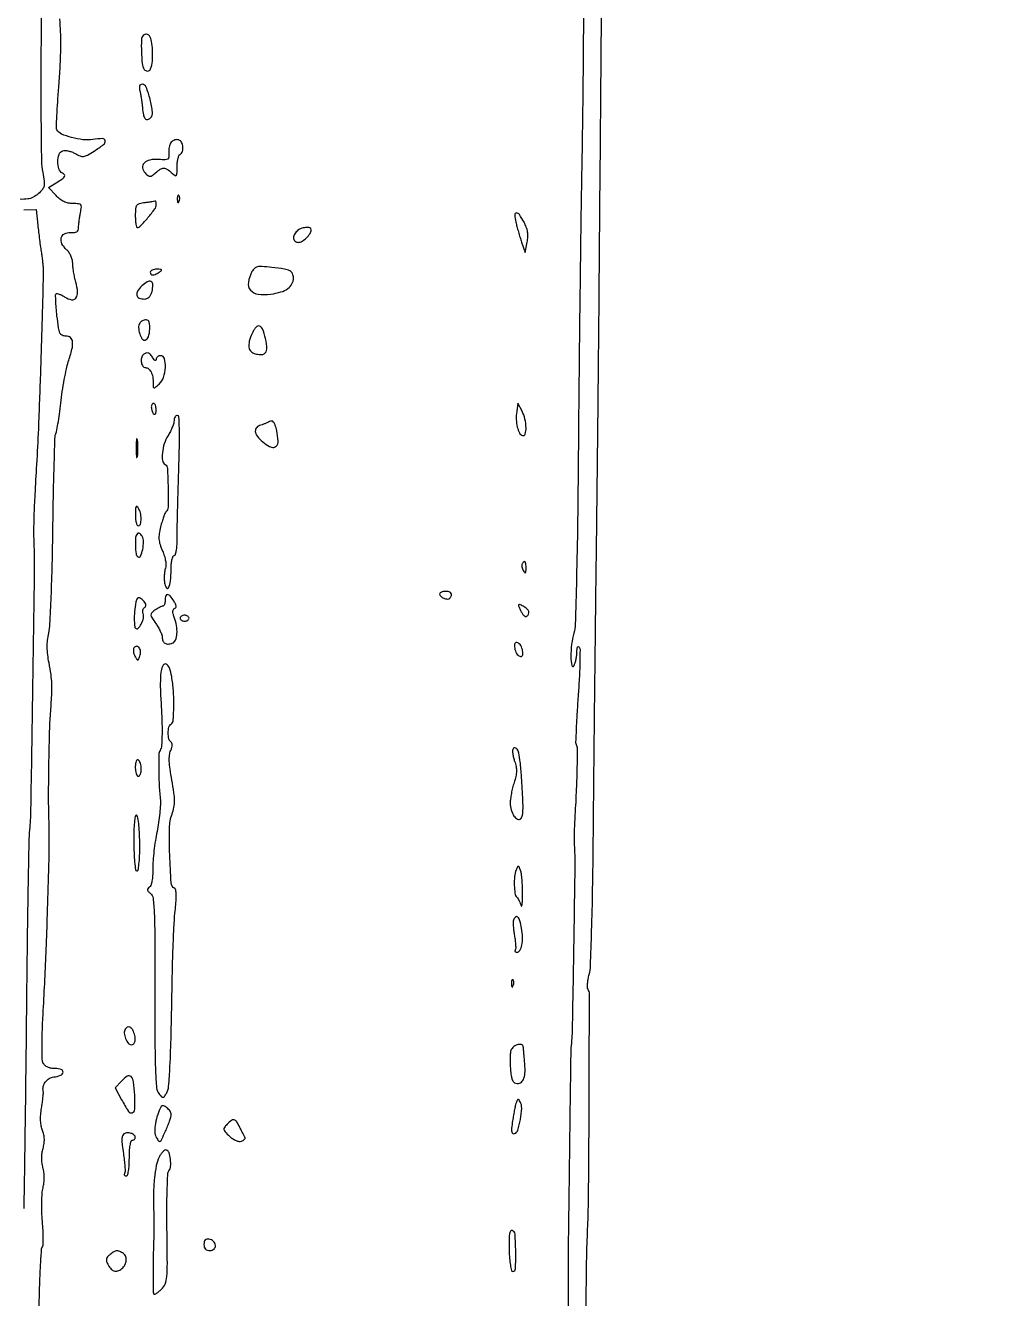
# Model space of a CAD drawing. Extents: x 0 to 5034, y 0 to 2560.
# Drawn here: x 4667.2 to 4995.4, y 471.9 to 898.7 of the extents above; entities that cross this region are included whole.
import ezdxf

# ---------------------------------------------------------------- set-up
doc = ezdxf.new("R2010")
doc.units = 0

msp = doc.modelspace()

# ---------------------------------------------------------------- linework, layer by layer
for points in [[(4854.689955, 1024.876812, 0.000005), (4854.698323, 1015.5, -0.001093)], [(4855.051591, 468.4, -0.00048), (4855.323567, 485.96717, -0.006244), (4855.5126, 492.5, 0.008009), (4855.950366, 509.733164, 0.001665), (4856.133534, 540.010649, 0.000188), (4856.213034, 573.937705, 0.139785), (4855.73866, 575.61384, -0.136402), (4855.558955, 576.23308, -0.023043), (4855.602195, 577.476445, -0.023712), (4855.795039, 578.971807, -0.019118), (4856.138989, 580.5552, 0.05366), (4856.566665, 583.485759, 0.001819), (4856.964121, 595.15131, 0.003336), (4857.297323, 609.179248, 0.002127), (4857.506624, 625.5, -0.000388), (4857.687057, 644.804605, -0.000192), (4857.94434, 669.290625, -0.000191), (4858.230534, 694.675388, -0.00028), (4858.503266, 717, 0.000339), (4858.778038, 739.71179, 0.000212), (4859.07067, 766.325, 0.000212), (4859.336868, 792.55853, 0.000386), (4859.528769, 814, -0.000139), (4860.461108, 924.263698, -0.000235), (4861.311509, 1016.667687, -0.000187)], [(4854.403436, 925.086574, -0.000772), (4854.040458, 880.418139, -0.002138), (4853.602281, 849, 0.001123), (4853.315445, 831.048008, 0.00045), (4853.000166, 806.478125, 0.000445), (4852.707758, 779.996309, 0.000562), (4852.486624, 755.5, -0.001393), (4852.235214, 731.978564, -0.002699), (4851.880417, 713.181017, -0.001198), (4851.472566, 697.890326, -0.063714), (4851.018078, 695.006602, 0.041349), (4850.257121, 691.270406, 0.029166), (4850.000198, 686.990439, 0.04888), (4850.274852, 684.139464, 0.674686), (4851, 684, 0.063811), (4851.374976, 684.783678, 0.025047), (4851.693617, 685.940625, 0.024301), (4851.917004, 687.241381, 0.027826), (4852, 688.5, -0.020387), (4852.058548, 689.647562, -0.080965), (4852.234802, 690.328387, -0.321857), (4852.495159, 690.482029, -0.232801), (4852.793085, 690.300554, -0.144385), (4853.063864, 689.356951, -0.003817), (4852.998027, 684.958908, -0.007707), (4852.799927, 679.750686, -0.005161), (4852.420069, 673.800554, 0.003346), (4852.020106, 667.873901, 0.005151), (4851.761229, 662.740768, 0.001885), (4851.601045, 658.332171, 0.137345), (4851.771706, 657.636103, -0.130245), (4852.107998, 656.342768, -0.003201), (4852.039617, 650.153717, -0.006577), (4851.812323, 642.729118, -0.004053), (4851.359196, 634, 0.004054), (4851.200634, 630.945294, 0.004392), (4851.096506, 627.96875, 0.004142), (4851.05081, 625.416336, 0.021211), (4851.097282, 624, -0.022113), (4851.312917, 617.045758, -0.000756), (4850.911164, 589.779532, -0.000687), (4850.427103, 562.311478, -0.024888), (4849.992438, 556, 0.026146), (4849.965595, 555.595388, 0.000025), (4849.837546, 546.39375, 0.000259), (4849.700321, 536.112888, 0.000159), (4849.548759, 524, -0.00012), (4849.395098, 511.64185, -0.000166), (4849.251204, 500.578125, -0.000101), (4849.125026, 491.259559, -0.002151), (4849.075231, 488.5, 0.005153), (4849.048226, 486.256549, 0.001058), (4849.049757, 482.296875, 0.001114), (4849.071523, 477.696109, 0.001047), (4849.114036, 473, -0.005871), (4849.106001, 459.487544, -0.000679)], [(4672.510569, 905.96972, 0.001536), (4672.353292, 884.298702, 0.002992), (4672.384383, 867.008659, 0.001937), (4672.543558, 853.353772, 0.044432), (4672.950278, 849.46972, -0.013457), (4673.454852, 846.462281, -0.085716), (4673.405973, 844.92083, -0.121548), (4672.841794, 843.736672, -0.038576), (4671.47947, 842.313748, -0.06151), (4669.759811, 841.119067, -0.087589), (4667.991917, 840.553586, -0.044016), (4665.3561, 840.429954, -0.005816)], [(4671.661741, 462.019203, -0.001876), (4671.854814, 472.5, -0.003838), (4672.039489, 478.685232, -0.005969), (4672.30328, 484.01398, -0.002123), (4672.603565, 488.581585, -0.170738), (4672.883255, 489.228441, 0.180766), (4673.124075, 489.81655, 0.008253), (4673.156063, 492.025798, 0.012874), (4673.081832, 494.697841, 0.008786), (4672.866019, 497.728441, -0.01371), (4672.667576, 500.964588, -0.013039), (4672.642031, 504.26143, -0.013104), (4672.771873, 507.174917, -0.04423), (4673.073655, 509.05515, 0.03426), (4673.374101, 510.715133, 0.028306), (4673.471098, 512.510822, 0.028774), (4673.365326, 514.266754, 0.040423), (4673.055882, 515.80515, -0.038915), (4672.742093, 517.341217, -0.031849), (4672.641484, 519.014913, -0.031736), (4672.75436, 520.694909, -0.03775), (4673.079321, 522.25, 0.034952), (4673.423102, 523.850427, 0.043197), (4673.507487, 525.372715, 0.045128), (4673.330067, 526.829898, 0.044722), (4672.893905, 528.236216, -0.053603), (4672.466783, 529.704867, -0.032723), (4672.267477, 531.50128, -0.029331), (4672.295119, 533.537928, -0.022874), (4672.55563, 535.736216, 0.006543), (4672.841968, 537.62301, 0.008611), (4673.050901, 539.351371, 0.006558), (4673.18128, 540.796706, 0.07851), (4673.136721, 541.353558, -0.116176), (4673.128271, 542.968465, -0.103323), (4673.832523, 544.49599, -0.100526), (4675.110293, 545.645265, -0.103845), (4676.72065, 546.188187, 0.062224), (4678.957132, 546.741456, 0.272303), (4679.771783, 547.764922, 0.368269), (4679.186744, 548.687486, 0.075125), (4677.118517, 549, -0.044056), (4675.790495, 549.117242, -0.060259), (4674.643384, 549.467668, -0.069789), (4673.748999, 550.023685, -0.099943), (4673.166428, 550.75, -0.113051), (4672.81888, 552.101833, -0.006379), (4672.7591, 556.45246, -0.008963), (4672.851615, 561.911946, -0.00512), (4673.149006, 568.5, 0.001943), (4673.680512, 578.818325, 0.001972), (4674.129004, 589.089691, 0.001682), (4674.551092, 600.70283, 0.000865), (4675.005639, 615.25, 0.004428), (4675.100658, 619.850831, 0.002866), (4675.132933, 625.176031, 0.002857), (4675.104061, 630.536535, 0.004192), (4675.01221, 635.25, -0.008636), (4674.940871, 641.981973, -0.002669), (4675.062657, 652.119455, -0.002518), (4675.287082, 662.143151, -0.011318), (4675.580499, 668, 0.004807), (4675.974572, 674.239115, 0.020601), (4676.020275, 677.964466, 0.02785), (4675.752943, 681.116378, 0.014566), (4675.088577, 685, -0.020147), (4674.650454, 687.745059, -0.027003), (4674.489317, 690.259913, -0.028733), (4674.602607, 692.64532, -0.028804), (4674.988647, 695, 0.042502), (4675.403188, 698.04882, 0.002626), (4675.81399, 707.185251, 0.003881), (4676.162157, 718.089682, 0.002866), (4676.384627, 730.162558, -0.001712), (4676.575184, 741.983704, -0.002728), (4676.827902, 752.090408, -0.00058), (4677.10849, 760.962279, -0.13094), (4677.347037, 761.752501, 0.095052), (4677.613591, 762.452079, 0.003739), (4678.072106, 765.171671, 0.006509), (4678.551129, 768.417312, 0.004541), (4679.010499, 772.089943, -0.008619), (4679.534314, 776.017408, -0.007924), (4680.206347, 780.036562, -0.007944), (4680.919331, 783.601199, -0.025772), (4681.550403, 785.928139, 0.018191), (4682.772154, 790.177119, 0.083795), (4682.966961, 792.721702, 0.199832), (4682.254948, 794.071969, 0.183661), (4680.762784, 794.579401, -0.118251), (4679.518211, 794.831602, -0.181914), (4678.757423, 795.607504, -0.068752), (4678.27089, 797.309847, -0.007321), (4677.75037, 801.404253, -0.007149), (4677.488131, 804.085016, -0.010858), (4677.344241, 806.421735, -0.005763), (4677.289003, 808.375873, -0.203265), (4677.456378, 808.789711, -0.25976), (4677.786018, 808.883471, -0.033555), (4678.512833, 808.660026, -0.032236), (4679.407473, 808.249948, -0.021452), (4680.377084, 807.672494, 0.098264), (4682.62001, 806.765854, 0.288526), (4684.103842, 807.347451, 0.181559), (4684.668805, 809.340322, 0.047009), (4684.071414, 812.681792, -0.014817), (4683.665004, 814.333725, -0.011728), (4683.320967, 816.140686, -0.0119), (4683.080876, 817.833507, -0.028743), (4683.005577, 819.095012, 0.065708), (4682.854103, 820.22396, 0.041889), (4682.401207, 821.471123, 0.041536), (4681.738887, 822.641182, 0.05935), (4680.95598, 823.539838, -0.091389), (4679.426391, 825.539593, -0.174593), (4679.177468, 827.520777, -0.221112), (4680.231657, 828.890542, -0.137868), (4682.251015, 829.311736, 0.033679), (4683.581844, 829.310344, 0.117431), (4684.396946, 829.562555, 0.169256), (4684.843332, 830.090814, 0.091821), (4685, 830.936736, -0.023165), (4685.04215, 831.846024, -0.008312), (4685.183594, 833.135323, -0.008226), (4685.385709, 834.545622, -0.00965), (4685.625, 835.875, 0.020177), (4685.928581, 837.792134, 0.202889), (4685.706782, 838.55301, 0.20404), (4685.006978, 838.921127, 0.020428), (4683.077251, 839, -0.053134), (4681.518379, 839.166128, -0.057579), (4680.073572, 839.656767, -0.054621), (4678.717397, 840.491112, -0.040702), (4677.421464, 841.679243), (4674.938425, 844.358486), (4678.06315, 846.336921, 0.012956), (4679.735286, 847.457362, 0.116678), (4680.313919, 848.114137, 0.304538), (4680.259077, 848.653653, 0.092275), (4679.593937, 849.207368, -0.186009), (4678.412791, 850.630411, -0.08201), (4678.013672, 853.083178, -0.08465), (4678.425302, 855.46341, -0.219488), (4679.611467, 856.681147, -0.103425), (4680.415517, 856.811145, -0.041619), (4681.524634, 856.667251, -0.038899), (4682.732814, 856.30676, -0.039747), (4683.861467, 855.765482, 0.036812), (4685.50695, 854.964443, 0.129212), (4686.666814, 854.821703, 0.094333), (4687.945908, 855.249357, 0.014583), (4690.25, 856.630278, 0.020574), (4693.367697, 858.810391, 0.268179), (4693.891622, 860.065691, 0.385943), (4693.04255, 860.788875, 0.028825), (4689.75, 860.495748, -0.063381), (4686.459774, 860.43048, -0.038912), (4682.64284, 861.142972, -0.037706), (4679.272894, 862.326346, -0.157856), (4677.686947, 863.734849, -0.143933), (4677.531314, 864.355859, -0.001893), (4677.709013, 868.379634, -0.00526), (4677.982954, 873.061861, -0.003407), (4678.393718, 878.472417, 0.007736), (4678.831799, 884.989791, 0.00975), (4679.026123, 891.032843, 0.010748), (4678.978399, 896.425403, 0.01796), (4678.678015, 900.952053, -0.009078)], [(4666.623552, 836.955558), (4670.747104, 837.063135), (4671.305194, 831.781567, 0.003344), (4671.565399, 829.467283, 0.002377), (4671.886753, 826.87646, 0.002399), (4672.217067, 824.406759, 0.005102), (4672.501267, 822.5, -0.005644), (4672.744097, 820.858594, -0.005881), (4672.946249, 819.234375, -0.005676), (4673.088504, 817.82667, -0.025519), (4673.12021, 817, -0.003817), (4672.82868, 802.660153, -0.001489), (4672.215568, 782.850393, -0.001407), (4671.503137, 763.463695, -0.005508), (4670.897714, 751.5, 0.001978), (4670.316163, 741.418484, 0.005346), (4670.008171, 734.255705, 0.007387), (4669.911382, 728.727708, 0.011762), (4670.009683, 724, -0.014597), (4670.138291, 715.495084, -0.000349), (4669.553673, 675.915455, -0.000272), (4668.909009, 635.654627, -0.019413), (4668.540137, 629, 0.018606), (4668.315774, 625.067243, 0.000593), (4668.018955, 609.10625, 0.001148), (4667.734437, 590.280619, 0.000796), (4667.495566, 569, -0.000616), (4667.248146, 546.227483, -0.000571), (4666.938922, 522.871875, -0.000569), (4666.616346, 502.088771, -0.001919)]]:
    msp.add_lwpolyline(points, format="xyb")
for points in [[(4706.6875, 895.354167, 0.188793), (4706.060829, 893.920973, 0.01697), (4706.040563, 889.926799, 0.020019), (4706.315044, 885.949109, 0.118544), (4707.015313, 884, 0.270918), (4708.12388, 883.449713, 0.281744), (4709.11558, 884.154148, 0.083855), (4709.729227, 886.699171, 0.030523), (4709.759953, 890.421397, 0.029048), (4709.429402, 893.391082, 0.097338), (4708.737313, 895.213189, 0.245374), (4707.783154, 895.775446, 0.212267)], [(4705.577212, 876.548385, -0.015949), (4705.828224, 875.393448, -0.008145), (4706.073205, 873.929682, -0.008084), (4706.276892, 872.411504, -0.01202), (4706.401638, 871.076345, 0.030454), (4706.704347, 868.761139, 0.123992), (4707.301418, 867.48503, 0.27985), (4708.131012, 867.190913, 0.146118), (4709.131027, 867.731027, 0.232111), (4709.774587, 869.614485, 0.029987), (4708.960576, 873.920196, 0.028915), (4707.660479, 878.05528, 0.311628), (4706.291898, 879, 0.148634), (4705.749219, 878.835035, 0.176017), (4705.434153, 878.404832, 0.101021), (4705.37252, 877.657608, 0.031721)], [(4716.061287, 859.573846, 0.079403), (4715.663811, 858.902025, 0.039104), (4715.371959, 857.950494, 0.03753), (4715.217987, 856.891748, 0.044733), (4715.238173, 855.883287, -0.047369), (4715.257884, 854.547489, -0.236395), (4714.881327, 853.925209, -0.145043), (4714.01003, 853.680057, -0.015602), (4711.893507, 853.775378, 0.065275), (4708.910202, 853.613653, 0.149111), (4706.931992, 852.582358, 0.242991), (4706.414862, 851.008439, 0.157817), (4707.304775, 849.266654, 0.028677), (4708.316589, 848.364692, 0.172967), (4708.972481, 848.141368, 0.158533), (4709.653589, 848.373764, 0.023079), (4710.797613, 849.316842, -0.035192), (4712.365572, 850.546884, -0.14848), (4713.494455, 850.896149, -0.150107), (4714.619787, 850.556966, -0.036223), (4716.171259, 849.345012, 0.021567), (4717.302895, 848.406389, 0.383404), (4717.73792, 848.442548, 0.183955), (4717.968048, 848.999556, 0.006987), (4718, 851.285995, -0.025777), (4718.07336, 852.708029, -0.032489), (4718.29375, 854.007197, -0.034176), (4718.612961, 855.034318, -0.163324), (4719, 855.5, 0.176856), (4719.78313, 856.494332, 0.101629), (4719.959521, 858.028473, 0.101996), (4719.517153, 859.503462, 0.179316), (4718.573113, 860.33357, 0.09552), (4717.946477, 860.444976, 0.069912), (4717.246673, 860.336265, 0.067819), (4716.582842, 860.032507, 0.078536)], [(4718.078947, 840.416667, 0.018894), (4718.137993, 839.670344, 0.168741), (4718.279315, 839.37858, 0.470617), (4718.461564, 839.395823, 0.054073), (4718.683114, 839.8125, 0.051402), (4718.839148, 840.359369, 0.05415), (4718.876576, 840.916927, 0.060344), (4718.797407, 841.402231, 0.126455), (4718.604167, 841.729167, 0.296942), (4718.385309, 841.77538, 0.208169), (4718.200665, 841.592839, 0.077125), (4718.089945, 841.112848, 0.028489)], [(4707.25, 839.276604, 0.03081), (4705.337051, 838.918479, 0.172007), (4704.482007, 838.349256, 0.142595), (4704.090366, 837.307149, 0.019054), (4704, 834.936642, 0.014293), (4704.04315, 833.427456, 0.02345), (4704.175895, 832.156388, 0.019955), (4704.363264, 831.186604, 0.348131), (4704.59879, 831, 0.207066), (4705.757504, 831.501357, 0.013616), (4708.234089, 834.286385, 0.015185), (4710.532285, 837.191721, 0.161091), (4711, 838.605755, 0.016926), (4710.982264, 839.129541, 0.033051), (4710.926562, 839.54343, 0.046478), (4710.846428, 839.809301, 0.469126), (4710.75, 839.839963, -0.100201), (4710.553811, 839.76394, -0.002589), (4709.61875, 839.608461, -0.005388), (4708.513483, 839.442756, -0.003643)], [(4831.547039, 832.785833, 0.010069), (4831.903874, 831.304216, 0.00541), (4832.400434, 829.490961, 0.005385), (4832.946899, 827.652251, 0.00841), (4833.460879, 826.082758), (4834.66877, 822.593849), (4835.358799, 826.043995, 0.0389), (4835.571308, 827.81184, 0.049784), (4835.476943, 829.447953, 0.048839), (4835.057865, 831.057612, 0.03544), (4834.29701, 832.747071, 0.022308), (4832.756804, 835.324657, 0.248293), (4831.74016, 835.881158, 0.44257), (4831.173485, 835.274792, 0.033628)], [(4758.2, 829.8, 0.080764), (4757.277246, 828.518927, 0.145579), (4757.055184, 827.254976, 0.205419), (4757.569369, 826.357795, 0.162709), (4758.639757, 826, 0.142154), (4759.902027, 826.366276, 0.052905), (4761.363652, 827.52555, 0.052885), (4762.554994, 828.972339, 0.136035), (4762.968197, 830.25, 0.358787), (4762.501405, 830.868407, 0.082523), (4761.096885, 830.967698, 0.065642), (4759.420305, 830.58363, 0.107691)], [(4709, 816, 0.163584), (4709.224247, 815.332924, 0.234725), (4709.772965, 815.060308, 0.112355), (4710.698623, 815.270972, 0.031558), (4712, 816, 0.023197), (4712.728886, 816.520491, 0.409657), (4712.762149, 816.781653, 0.220444), (4712.444209, 816.949578, 0.011293), (4711.25, 816.984687, 0.042523), (4710.388595, 816.917196, 0.062416), (4709.660937, 816.701752, 0.082215), (4709.167975, 816.381177, 0.210568)], [(4743.102426, 816.191385, 0.0837), (4741.888412, 812.581099, 0.217076), (4742.604098, 809.996558, 0.189999), (4745.147423, 808.615, 0.064667), (4749.428332, 808.645231, 0.036871), (4752.796547, 809.362874, 0.083445), (4755.136009, 810.493358, 0.116098), (4756.506601, 812.046651, 0.123582), (4757, 814.012412, 0.101428), (4756.689609, 815.526768, 0.178746), (4755.822642, 816.442433, 0.076544), (4753.984944, 817.023332, 0.009095), (4749.737795, 817.600998, 0.010615), (4746.533113, 817.908834, 0.071085), (4744.940422, 817.801331, 0.137073), (4743.93251, 817.274324, 0.081473)], [(4706.15511, 811.378157, 0.059209), (4704.760926, 809.671944, 0.193937), (4704.499935, 808.267191, 0.254856), (4705.285965, 807.331151, 0.093572), (4707.039965, 807, 0.100429), (4707.896506, 807.173796, 0.096822), (4708.630265, 807.668726, 0.082661), (4709.208215, 808.479326, 0.052182), (4709.607732, 809.573216, 0.059733), (4709.889105, 811.784198, 0.281165), (4709.257931, 812.834964, 0.263209), (4707.987105, 812.792958, 0.054964)], [(4705.464874, 798.943165, 0.155256), (4705.087703, 797.437961, 0.061956), (4705.486094, 795.324135, 0.069378), (4706.320444, 793.590588, 0.337154), (4707.286882, 793.255972, 0.239295), (4708.393138, 794.365357, 0.066227), (4708.851998, 796.859127, 0.073276), (4708.623596, 799.216573, 0.344739), (4707.622375, 800, 0.062569), (4706.998496, 799.921623, 0.05143), (4706.368068, 799.689555, 0.053345), (4705.825373, 799.347739, 0.08736)], [(4743.160515, 795.452947, 0.04019), (4742.214913, 792.839682, 0.104123), (4742.096669, 790.849872, 0.157485), (4742.778007, 789.476569, 0.136352), (4744.173541, 788.664869, 0.028464), (4745.066282, 788.484956, 0.030697), (4745.951377, 788.413482, 0.03225), (4746.71078, 788.447887, 0.111413), (4747.173541, 788.607255, 0.263111), (4748.075795, 790.248419, 0.050745), (4747.677804, 793.746103, 0.051309), (4746.594009, 797.047148, 0.295974), (4745.125331, 798, 0.196205), (4744.742285, 797.843671, 0.034704), (4744.216392, 797.251803, 0.033004), (4743.663735, 796.428314, 0.024396)], [(4706.666667, 788.333333, 0.147829), (4706.067345, 787.214752, 0.091355), (4706.043094, 785.711446, 0.105433), (4706.53794, 784.458582, 0.251229), (4707.393011, 784, -0.1764), (4708.442074, 783.618003, -0.10298), (4709.280128, 782.553961, -0.073888), (4709.822434, 780.886256, -0.041746), (4710, 778.763225, 0.015347), (4710.039706, 777.469914, 0.358964), (4710.272914, 777.219912, 0.21275), (4710.68369, 777.341772, 0.006981), (4712, 778.5, 0.13129), (4713.449676, 780.741188, 0.065211), (4714.069449, 784.093375, 0.076709), (4713.774886, 787.013468, 0.341727), (4712.5, 788, 0.081566), (4711.924778, 787.905534, 0.090078), (4711.431692, 787.632812, 0.098016), (4711.096294, 787.226849, 0.118239), (4710.969591, 786.75, -0.145621), (4710.867022, 786.433647, -0.368599), (4710.650547, 786.375652, -0.121624), (4710.318642, 786.64769, -0.02869), (4709.919901, 787.25, 0.048896), (4709.115238, 788.364991, 0.132391), (4708.308627, 788.898896, 0.176271), (4707.49401, 788.876484, 0.102591)], [(4709.392873, 770.528944, 0.044131), (4709.75167, 769.023268, 0.213188), (4710.332163, 768.390357, 0.451408), (4710.827515, 768.623295, 0.070914), (4711, 769.833333, 0.040166), (4710.933248, 770.662941, 0.059481), (4710.732242, 771.363542, 0.078229), (4710.437269, 771.839978, 0.218452), (4710.088484, 772, 0.170154), (4709.758434, 771.884332, 0.114226), (4709.508148, 771.567877, 0.08755), (4709.377863, 771.091665, 0.059601)], [(4831.828135, 769.282365, 0.044714), (4831.677619, 766.61456, 0.051251), (4832.022196, 764.085656, 0.059062), (4832.752391, 762.120863, 0.196273), (4833.777583, 761.240806, 0.424936), (4834.698803, 761.722608, 0.076273), (4834.985551, 763.865373, 0.054366), (4834.611076, 766.778536, 0.060601), (4833.620155, 769.43104), (4832.24031, 772.090694)], [(4716.996262, 766.25, -0.072886), (4716.863848, 765.359727, -0.021423), (4716.40722, 764.052275, -0.021021), (4715.760626, 762.607795, -0.021154), (4714.996262, 761.22583, 0.057518), (4713.724919, 758.472739, 0.053959), (4713.079353, 755.442325, 0.060199), (4713.126663, 752.839345, 0.223303), (4714, 751.5, -0.24724), (4714.76647, 750.199204, -0.007443), (4714.979553, 743.709187, -0.008427), (4714.986512, 737.275022, -0.194816), (4714.284882, 735.618215, 0.098252), (4713.948351, 735.115078, 0.011767), (4713.462116, 733.861879, 0.013654), (4712.954665, 732.326872, 0.010829), (4712.488185, 730.643408, 0.024341), (4712.0068, 728.268457, 0.056976), (4711.938995, 726.460324, 0.058313), (4712.280958, 724.709062, 0.02655), (4713.109225, 722.52465, -0.02802), (4713.741249, 720.842908, -0.033788), (4714.135649, 719.202205, -0.037483), (4714.270428, 717.763807, -0.093473), (4714.094661, 716.726857, 0.051658), (4713.849852, 715.772445, 0.022922), (4713.717294, 714.477742, 0.022397), (4713.701369, 713.081707, 0.028095), (4713.817109, 711.792755, 0.102393), (4714.419954, 710.140248, 0.590993), (4715.138097, 710.176634, 0.088389), (4715.789661, 712.474389, 0.024197), (4715.984687, 716.25, -0.020201), (4716.064153, 718.07062, -0.032583), (4716.294686, 719.604687, -0.034948), (4716.621447, 720.723451, -0.313933), (4717.018498, 721, 0.326012), (4717.417001, 721.290734, 0.030909), (4717.731839, 722.531971, 0.029976), (4717.947375, 724.224333, 0.017986), (4718.009734, 726.25, -0.006272), (4718.032337, 729.324266, -0.001009), (4718.163719, 735.31875, -0.001115), (4718.348432, 742.377904, -0.000978), (4718.572219, 749.75, 0.003374), (4718.787437, 758.169396, 0.011431), (4718.765174, 763.665695, 0.008273), (4718.597873, 767.513229, 0.396747), (4718.080983, 768, 0.158897), (4717.668381, 767.865481, 0.096699), (4717.316441, 767.485937, 0.078559), (4717.078122, 766.919238, 0.05986)], [(4749, 765.951925, -0.016436), (4748.294557, 765.601503, -0.008871), (4747.404852, 765.214361, -0.008826), (4746.483591, 764.851693, -0.01373), (4745.676093, 764.575175, 0.179249), (4744.49202, 763.661523, 0.207738), (4744.281789, 762.263146, 0.118517), (4745.238448, 760.496752, 0.049447), (4747.252719, 758.658698, 0.070232), (4749.668006, 757.337212, 0.295329), (4751.207811, 757.671733, 0.212212), (4751.880298, 759.435207, 0.042997), (4751.402171, 762.831945, 0.01717), (4750.88134, 764.788846, 0.090667), (4750.375329, 765.772064, 0.207671), (4749.769313, 766.107187, 0.148457)], [(4704.299664, 757, 0.006336), (4704.324637, 755.02938, 0.03126), (4704.422038, 753.923437, 0.664672), (4704.564074, 753.887591, 0.124239), (4704.716254, 754.25, 0.023547), (4704.846019, 755.502218, 0.014044), (4704.888098, 757, 0.014044), (4704.846019, 758.497782, 0.023547), (4704.716254, 759.75, 0.124239), (4704.564074, 760.112409, 0.664672), (4704.422038, 760.076563, 0.03126), (4704.324637, 758.97062, 0.006336)], [(4704.015313, 734.75, 0.025197), (4704.081895, 733.312957, 0.040047), (4704.298248, 732.101562, 0.048007), (4704.614598, 731.242199, 0.288131), (4705, 731, 0.337172), (4705.722883, 731.549998, 0.067601), (4705.955264, 733.260917, 0.058157), (4705.714427, 735.32449, 0.08555), (4705, 737, 0.110301), (4704.556075, 737.436834, 0.457382), (4704.241532, 737.339425, 0.091963), (4704.060454, 736.562969, 0.010406)], [(4704.69461, 728.361277, 0.176579), (4704.101915, 727.088614, 0.028748), (4704.022152, 724.320609, 0.027243), (4704.25095, 721.575144, 0.223516), (4704.918628, 720.550291, 0.456169), (4705.793382, 720.823157, 0.055244), (4706.473982, 723.007049, 0.047019), (4706.735535, 725.673939, 0.129211), (4706.265676, 727.489747, 0.051695), (4705.879223, 728.038572, 0.0871), (4705.442637, 728.391791, 0.126714), (4705.029017, 728.499342, 0.199511)], [(4833.625, 718.202254, 0.131214), (4833.501528, 717.79244, 0.054724), (4833.546664, 717.212247, 0.049042), (4833.73572, 716.56691, 0.045296), (4834.05067, 715.952254, 0.02886), (4834.524497, 715.291, 0.422266), (4834.782177, 715.267166, 0.204688), (4834.948456, 715.60267, 0.012382), (4834.984687, 716.75, 0.02377), (4834.924616, 718.224181, 0.167601), (4834.63601, 718.869801, 0.407002), (4834.201812, 718.889462, 0.07248)], [(4806, 708.106989, 0.218907), (4806.3552, 707.334562, 0.081579), (4807.400699, 706.699345, 0.081237), (4808.598661, 706.430132, 0.214275), (4809.402234, 706.735568, 0.104297), (4809.952019, 707.579208, 0.235241), (4809.883473, 708.319195, 0.186855), (4809.20484, 708.83178, 0.069473), (4808, 709, 0.042713), (4807.234328, 708.934472, 0.06238), (4806.5875, 708.737678, 0.081888), (4806.149216, 708.448422, 0.208972)], [(4703.765725, 702.25, 0.015857), (4703.653159, 700.368327, 0.020672), (4703.676097, 698.643463, 0.018781), (4703.806227, 697.235974, 0.147011), (4704.072391, 696.642641, 0.42975), (4704.927509, 696.603785, 0.081468), (4705.973139, 698.002758, 0.060867), (4706.721267, 700.004338, 0.151778), (4706.620677, 701.546116, -0.074039), (4706.492331, 702.123868, -0.075425), (4706.539198, 702.71012, -0.08184), (4706.748768, 703.214703, -0.115573), (4707.092232, 703.557003, 0.127098), (4707.43883, 703.918484, 0.149374), (4707.539698, 704.380417, 0.106971), (4707.369399, 704.941465, 0.046256), (4706.926114, 705.589028, 0.069054), (4705.644919, 706.759303, 0.369332), (4704.775214, 706.66739, 0.151097), (4704.164317, 705.428131, 0.016653)], [(4714, 706, -0.038566), (4713.940839, 705.234135, -0.057597), (4713.762394, 704.5875, -0.075708), (4713.500821, 704.146595, -0.224726), (4713.19113, 704, 0.097098), (4712.762837, 703.916036, 0.021021), (4712.073709, 703.600641, 0.021176), (4711.294154, 703.160902, 0.01886), (4710.523005, 702.64048, 0.039337), (4709.469703, 701.735128, 0.216326), (4709.214991, 701.050283, 0.127162), (4709.50315, 700.189339, 0.010707), (4710.831875, 698.236109, -0.021519), (4711.661749, 696.957619, -0.02268), (4712.363113, 695.634304, -0.023053), (4712.860417, 694.444534, -0.087677), (4713, 693.654646, 0.099177), (4713.249604, 692.408654, 0.159808), (4713.950736, 691.596809, 0.147514), (4715.044083, 691.319271, 0.080695), (4716.409758, 691.603744, 0.211651), (4717.469265, 692.659351, 0.074429), (4717.951604, 694.801094, 0.060329), (4717.821481, 697.533734, 0.048846), (4717.050087, 700.368263, -0.027146), (4716.685736, 701.509453, -0.075733), (4716.599055, 702.343256, -0.128163), (4716.77399, 702.903748, -0.174638), (4717.186327, 703.228776, 0.186252), (4717.561594, 703.538519, 0.157594), (4717.664347, 704.045774, 0.084224), (4717.449794, 704.789647, 0.027354), (4716.895694, 705.795413, 0.032855), (4715.708674, 707.444364, 0.205482), (4714.805357, 707.909894, 0.358828), (4714.195392, 707.475814, 0.06591)], [(4833.15338, 702.562713, 0.034607), (4833.651809, 701.643173, 0.056227), (4834.208648, 700.952089, 0.078264), (4834.735515, 700.57275, 0.261043), (4835.146228, 700.590374, 0.136062), (4835.833036, 701.33242, 0.202463), (4835.899997, 702.202953, 0.135751), (4835.277635, 703.12724, 0.054287), (4834.007152, 703.996172, 0.012264), (4832.786072, 704.611639, 0.386701), (4832.48968, 704.521369, 0.238794), (4832.463133, 704.13369, 0.006772)], [(4719, 700, 0.148195), (4719.115568, 699.618646, 0.098894), (4719.440625, 699.29375, 0.082425), (4719.926543, 699.074694, 0.064853), (4720.5, 699, 0.064853), (4721.073457, 699.074694, 0.082425), (4721.559375, 699.29375, 0.098894), (4721.884432, 699.618646, 0.148195), (4722, 700, 0.148195), (4721.884432, 700.381354, 0.098894), (4721.559375, 700.70625, 0.082425), (4721.073457, 700.925306, 0.064853), (4720.5, 701, 0.064853), (4719.926543, 700.925306, 0.082425), (4719.440625, 700.70625, 0.098894), (4719.115568, 700.381354, 0.148195)], [(4831.165853, 689.93971, 0.050032), (4831.392648, 689.033801, 0.051152), (4831.79375, 688.198138, 0.056322), (4832.298651, 687.550588, 0.119985), (4832.834147, 687.216946, 0.126282), (4833.394166, 687.179291, 0.226151), (4833.759228, 687.444858, 0.127063), (4833.911542, 688.055902, 0.034225), (4833.834147, 689.06029, 0.050032), (4833.607352, 689.966199, 0.051152), (4833.20625, 690.801862, 0.056322), (4832.701349, 691.449412, 0.119985), (4832.165853, 691.783054, 0.126282), (4831.605834, 691.820709, 0.226151), (4831.240772, 691.555142, 0.127063), (4831.088458, 690.944098, 0.034225)], [(4703.558745, 690.095052, 0.112959), (4703.374394, 689.554389, 0.054033), (4703.377578, 688.816469, 0.049628), (4703.550607, 688.010399, 0.050272), (4703.878628, 687.25792, 0.011734), (4704.518246, 686.178701, 0.268018), (4704.824091, 686.01612, 0.286451), (4705.103196, 686.204252, 0.013009), (4705.565533, 687.317217, 0.116297), (4705.768978, 688.802267, 0.133335), (4705.265043, 690.139002, 0.24664), (4704.393381, 690.572547, 0.254048)], [(4712.630013, 682.30297, 0.037552), (4712.446901, 680.777108, 0.009393), (4712.382682, 678.267122, 0.009543), (4712.418103, 675.38553, 0.00947), (4712.563415, 672.5, -0.007812), (4712.892284, 666.374042, -0.013353), (4712.950176, 661.25343, -0.011538), (4712.795254, 657.228772, -0.12363), (4712.304432, 655.683564, 0.132889), (4711.8887, 654.287082, 0.007006), (4711.836518, 649.587953, 0.011704), (4711.972829, 644.409034, 0.013632), (4712.351487, 639.5, -0.037105), (4712.412044, 637.486586, -0.013269), (4712.209109, 634.61875, -0.013081), (4711.819177, 631.47336, -0.015087), (4711.279124, 628.5, 0.014126), (4710.713804, 625.421191, 0.01013), (4710.249516, 621.953148, 0.010242), (4709.941804, 618.630346, 0.021603), (4709.867619, 616.04263, -0.018287), (4709.817451, 613.765677, -0.03049), (4709.588808, 611.86242, -0.03447), (4709.223759, 610.429376, -0.168244), (4708.723486, 609.773627, 0.074103), (4708.216385, 609.316462, 0.216094), (4708.096466, 608.872048, 0.152486), (4708.344799, 608.376718, 0.03366), (4709.057492, 607.730997, -0.200978), (4709.95053, 606.116629, -0.01591), (4710.334095, 601.131773, -0.010349), (4710.541167, 592.60554, -0.001344), (4710.557492, 574.404038, 0.001563), (4710.580414, 557.229956, 0.008989), (4710.784469, 548.137768, 0.011511), (4711.142865, 542.495802, 0.152713), (4711.924886, 540.59085, 0.017957), (4712.825084, 539.581979, 0.214386), (4713.298139, 539.390853, 0.232486), (4713.732226, 539.625332, 0.02114), (4714.42223, 540.686812, 0.112927), (4715.167142, 543.01849, 0.008517), (4715.616388, 549.684546, 0.006909), (4716.003221, 560.295148, 0.001253), (4716.399709, 580, -0.003427), (4716.565319, 586.76719, -0.003544), (4716.82237, 593.456254, -0.003421), (4717.12566, 599.245574, -0.015201), (4717.430405, 602.638312, 0.013285), (4717.669668, 605.192201, 0.025054), (4717.704322, 607.261275, 0.025771), (4717.572643, 608.808914, 0.223833), (4717.205729, 609.372853, -0.241715), (4716.025011, 611.329739, -0.008118), (4715.537844, 620.632124, -0.013657), (4715.45854, 629.670291, -0.081769), (4716.306378, 634.284664, 0.036987), (4716.951945, 636.608723, 0.050633), (4717.159569, 638.76883, 0.035426), (4716.955145, 641.447055, 0.009303), (4716.24525, 645.69437, -0.010277), (4715.633045, 649.401615, -0.026454), (4715.388513, 652.104906, -0.036863), (4715.462091, 654.126698, -0.079531), (4715.874542, 655.623996, 0.033062), (4716.257513, 656.637056, 0.066365), (4716.395851, 657.479322, 0.094981), (4716.293683, 658.115904, 0.168748), (4715.96229, 658.523306, -0.201719), (4715.239448, 659.537694, -0.056896), (4715.026954, 661.509353, -0.05687), (4715.264616, 663.481558, -0.198465), (4716, 664.5, 0.243452), (4716.735951, 665.728843, 0.012535), (4716.912268, 670.501523, 0.020043), (4716.764925, 675.720825, 0.026883), (4716.188756, 680.417871, 0.037393), (4715.44208, 683.335277, 0.191893), (4714.380966, 684.583662, 0.406818), (4713.361019, 684.284168, 0.079654)], [(4830.624844, 656.202001, 0.140227), (4830.462077, 655.624982, 0.029853), (4830.528823, 654.573409, 0.029031), (4830.757976, 653.322083, 0.02407), (4831.14177, 652.023163, -0.036924), (4831.612452, 650.265257, -0.053259), (4831.743204, 648.662218, -0.048563), (4831.53451, 646.96127, -0.024916), (4830.963127, 644.888274, 0.018739), (4830.466625, 643.17005, 0.014228), (4830.047502, 641.254186, 0.014443), (4829.757121, 639.432058, 0.032299), (4829.666667, 638.033264, 0.068788), (4829.98842, 635.705607, 0.079087), (4830.927857, 633.671001, 0.127167), (4832.112578, 632.616288, 0.325803), (4833.184274, 632.784274, 0.159653), (4833.765161, 633.931337, 0.034413), (4833.952905, 636.179064, 0.017964), (4833.871553, 639.981986, 0.002785), (4833.398177, 647.5, 0.011862), (4832.934675, 652.51414, 0.048193), (4832.289877, 655.506854, 0.199917), (4831.494826, 656.44475, 0.390809)], [(4704, 650.059017, 0.031003), (4704.072735, 648.887118, 0.048032), (4704.29375, 647.898586, 0.061379), (4704.615572, 647.212425, 0.257909), (4705, 647, 0.222681), (4705.382793, 647.179376, 0.076538), (4705.70625, 647.717039, 0.058208), (4705.92683, 648.50628, 0.039081), (4706, 649.440983, 0.037634), (4705.926158, 650.42066, 0.041396), (4705.70625, 651.346475, 0.045439), (4705.384508, 652.093337, 0.130646), (4705, 652.5, 0.297719), (4704.608231, 652.490145, 0.145541), (4704.281216, 652.083987, 0.069343), (4704.066344, 651.243706, 0.027979)], [(4703.5, 625.195561, 0.008803), (4703.568356, 621.313286, 0.016279), (4703.781945, 618.166258, 0.011162), (4704.083949, 615.716174, 0.306961), (4704.5, 615.261096, 0.428025), (4704.928314, 615.538269, 0.018296), (4705.22872, 617.512614, 0.01989), (4705.435831, 620.282471, 0.008715), (4705.5, 623.963543, 0.010401), (4705.427239, 627.461108, 0.014681), (4705.20625, 630.570098, 0.010775), (4704.894751, 633.113395, 0.162773), (4704.5, 633.898007, 0.572276), (4704.057538, 633.781426, 0.039819), (4703.750178, 632.217055, 0.02209), (4703.555433, 629.448916, 0.006516)], [(4831.674866, 615.595098, 0.065476), (4831.143713, 613.382902, 0.032464), (4831.028172, 610.493787, 0.029655), (4831.257226, 607.78073, 0.155353), (4831.902935, 606.45, -0.05674), (4832.283451, 605.945955, -0.02366), (4832.681946, 605.191563, -0.023041), (4833.036476, 604.335389, -0.027624), (4833.286934, 603.5, 0.616835), (4833.468272, 603.457668, 0.141885), (4833.640114, 603.85, 0.023305), (4833.764223, 605.31806, 0.007529), (4833.813713, 607.5, 0.011588), (4833.775781, 609.938382, 0.012624), (4833.624264, 612.303523, 0.012154), (4833.394749, 614.316482, 0.058952), (4833.104581, 615.426885, 0.009461), (4832.617679, 616.603723, 0.266682), (4832.361891, 616.793513, 0.328955), (4832.110413, 616.650029, 0.012572)], [(4830.758603, 598.77581, 0.081085), (4830.643516, 598.06237, 0.015085), (4830.686194, 596.731188, 0.015811), (4830.833856, 595.162202, 0.013853), (4831.085129, 593.534467, -0.013539), (4831.332198, 591.940606, -0.017785), (4831.4662, 590.474497, -0.015397), (4831.496198, 589.264548, -0.137754), (4831.350842, 588.758657, 0.109215), (4831.249934, 588.469729, 0.182429), (4831.310989, 588.222855, 0.161001), (4831.529935, 588.057035, 0.082418), (4831.873595, 588, 0.27406), (4832.888186, 588.601278, 0.075678), (4833.549576, 590.41451, 0.055391), (4833.780165, 593.027372, 0.036197), (4833.492875, 596.042173, 0.028495), (4832.930786, 598.505492, 0.126721), (4832.182294, 599.773017, 0.397781), (4831.428347, 599.794207, 0.130727)], [(4830.078947, 577.416667, 0.018894), (4830.137993, 576.670344, 0.168741), (4830.279315, 576.37858, 0.470617), (4830.461564, 576.395823, 0.054073), (4830.683114, 576.8125, 0.051402), (4830.839148, 577.359369, 0.05415), (4830.876576, 577.916927, 0.060344), (4830.797407, 578.402231, 0.126455), (4830.604167, 578.729167, 0.296942), (4830.385309, 578.77538, 0.208169), (4830.200665, 578.592839, 0.077125), (4830.089945, 578.112848, 0.028489)], [(4700.607255, 562.173541, 0.165086), (4700.304015, 560.856829, 0.067501), (4700.738152, 559.048875, 0.070071), (4701.604216, 557.501921, 0.234278), (4702.616631, 557, 0.195832), (4703.466441, 557.346113, 0.157101), (4703.931262, 558.226869, 0.093764), (4703.912948, 559.631706, 0.041621), (4703.393011, 561.418213, 0.076224), (4702.811336, 562.437525, 0.160176), (4702.058397, 562.933442, 0.201008), (4701.280453, 562.830188, 0.122745)], [(4829.809764, 554.75, 0.034387), (4829.674117, 553.59841, 0.011682), (4829.631725, 551.9125, 0.011554), (4829.671627, 550.042163, 0.013042), (4829.798222, 548.25, 0.018936), (4830.086937, 546.11593, 0.078313), (4830.505778, 544.887709, 0.143167), (4831.134054, 544.238944, 0.129985), (4832.037648, 544, 0.172606), (4833.398123, 544.484075, 0.144036), (4834.270199, 545.756045, 0.078039), (4834.632499, 548.013454, 0.02345), (4834.480676, 551.5, -0.000205), (4834.337489, 553.086664, -0.000263), (4834.207232, 554.545313, -0.000201), (4834.099164, 555.768289, -0.002299), (4834.059024, 556.25, 0.317417), (4833.405628, 557.036447, 0.151691), (4832.025111, 556.983602, 0.104615), (4830.533139, 556.073338, 0.158433)], [(4699.326012, 544.769212), (4697.267297, 542.5), (4699.383649, 538.570615, 0.019632), (4701.688185, 534.667026, 0.344171), (4702.989651, 534.213536, 0.314295), (4703.84686, 535.37915, 0.018036), (4703.795228, 540.070147, 0.018339), (4703.420931, 544.529004, 0.161357), (4702.588501, 546.295462, 0.360621), (4701.303308, 546.448153, 0.065102)], [(4831.729437, 537.737307, 0.03432), (4831.46628, 536.879901, 0.006628), (4831.118423, 535.29402, 0.007024), (4830.762506, 533.429541, 0.006432), (4830.447773, 531.500292, 0.009666), (4830.123755, 529.012607, 0.066293), (4830.151105, 527.781019, 0.223989), (4830.496801, 527.270584, 0.217139), (4831.117328, 527.203838, 0.245318), (4832.219592, 528.342464, 0.027721), (4833.074644, 531.951809, 0.031248), (4833.506717, 535.702011, 0.136721), (4833.025344, 537.859458, 0.026407), (4832.613285, 538.540553, 0.273502), (4832.328408, 538.674655, 0.258935), (4832.061829, 538.491996, 0.024237)], [(4712.720342, 536.298558, 0.048112), (4711.50066, 533.598681, 0.041975), (4710.750592, 530.589244, 0.044133), (4710.550263, 527.817606, 0.119398), (4711.041893, 525.921722, 0.037835), (4711.795122, 524.738866, 0.399554), (4712.310004, 524.651602, 0.134309), (4712.859582, 525.289163, 0.005862), (4714.103284, 527.981957, 0.0102), (4714.829477, 529.696929, 0.012084), (4715.44284, 531.346528, 0.010965), (4715.893964, 532.755389, 0.072115), (4716, 533.486759, 0.144669), (4715.644921, 534.688281, 0.071965), (4714.590613, 535.894319, 0.092165), (4713.435424, 536.563323, 0.36261)], [(4734.755264, 530.326693, 0.038966), (4733.857972, 529.277473, 0.210093), (4733.701212, 528.561172, 0.141949), (4734.10248, 527.791776, 0.015163), (4735.553466, 526.362869, 0.038812), (4736.628039, 525.511842, 0.047472), (4737.753907, 524.900623, 0.0545), (4738.784043, 524.589172, 0.138658), (4739.554751, 524.659384, 0.041113), (4740.116942, 524.929974, 0.064615), (4740.539878, 525.258094, 0.089816), (4740.767831, 525.589315, 0.22918), (4740.760177, 525.873207, -0.002345), (4740.562264, 526.260099, -0.000276), (4740.12619, 527.123692, -0.000331), (4739.608953, 528.151118, -0.000271), (4739.057398, 529.25, 0.02195), (4737.941879, 531.251149, 0.195727), (4737.144999, 531.834365, 0.23075), (4736.246757, 531.644481, 0.030887)], [(4700.178708, 527.110448, 0.191882), (4699.698483, 526.462844, 0.057598), (4699.519186, 525.224952, 0.036204), (4699.60105, 523.348714, 0.01134), (4699.990196, 520.560237, -0.010354), (4700.316034, 518.258594, -0.014279), (4700.506496, 516.179889, -0.010851), (4700.577174, 514.461713, -0.144234), (4700.411787, 513.857269, 0.10118), (4700.291793, 513.530472, 0.177652), (4700.348687, 513.251823, 0.16752), (4700.576879, 513.065097, 0.08869), (4700.940983, 513, 0.327818), (4701.37774, 513.320832, 0.032256), (4701.705874, 514.666408, 0.029091), (4701.92917, 516.573817, 0.014594), (4702, 519, -0.015416), (4702.071434, 521.316313, -0.025878), (4702.291667, 523.25, -0.024068), (4702.604992, 524.696775, -0.339565), (4703, 525, 0.08807), (4703.381817, 525.067779, 0.094674), (4703.70625, 525.262322, 0.100043), (4703.92328, 525.55234, 0.111208), (4704, 525.893011, 0.216737), (4703.628213, 526.710413, 0.102514), (4702.597, 527.290946, 0.090308), (4701.294664, 527.458958, 0.126099)], [(4711.984788, 519.275895, 0.064954), (4711.033307, 516.459415, 0.024161), (4710.416792, 512.31716, 0.020549), (4710.114232, 507.137487, 0.012475), (4710.161454, 501, -0.003708), (4710.220137, 498.674313, -0.003214), (4710.247914, 496.234375, -0.003235), (4710.24457, 494.024067, -0.009453), (4710.203582, 492.5, 0.006941), (4710.019104, 486.720996, 0.005184), (4709.97026, 480.346507, 0.001115), (4710.001499, 474.017836, 0.19705), (4710.255225, 473.411442, 0.318864), (4710.522618, 473.366078, 0.028449), (4711.15344, 473.715771, 0.028836), (4711.924337, 474.266951, 0.017916), (4712.764868, 474.995568, 0.113834), (4713.967848, 476.776494, 0.069154), (4714.548164, 479.262818, 0.024413), (4714.737483, 483.726066, 0.002064), (4714.616025, 495.235008, -0.004678), (4714.578296, 502.320846, -0.007087), (4714.690517, 508.484082, -0.003174), (4714.892994, 513.709639, -0.151581), (4715.246188, 514.689528, 0.141656), (4715.833704, 516.225295, 0.050278), (4715.79444, 518.599893, 0.049794), (4715.307659, 520.812957, 0.238955), (4714.422314, 521.698777, 0.218153), (4713.913365, 521.641007, 0.060018), (4713.261745, 521.132674, 0.048929), (4712.584362, 520.31299, 0.034347)], [(4727, 490.073324, 0.067185), (4727.125458, 489.143857, 0.12999), (4727.5, 488.5, 0.12999), (4728.143857, 488.125458, 0.067185), (4729.073324, 488, 0.188778), (4730.378606, 488.511028, 0.232055), (4730.844438, 489.717666, 0.183129), (4730.194252, 491.06416, 0.143076), (4728.738516, 491.811841, 0.081073), (4727.961175, 491.83397, 0.164476), (4727.419258, 491.565907, 0.142094), (4727.101437, 490.988401, 0.055256)], [(4829.298144, 488.061704, 0.013113), (4829.447503, 485.336728, 0.02187), (4829.733248, 483.057424, 0.017743), (4830.094395, 481.3111, 0.347271), (4830.5, 480.994418, 0.401591), (4831.445346, 481.909872, 0.0131), (4831.511767, 487.681371, 0.013421), (4831.27092, 493.477198, 0.30405), (4830.298144, 494.733952, 0.374537), (4829.753132, 494.506744, 0.077736), (4829.416063, 493.432062, 0.035756), (4829.260011, 491.416907, 0.008584)], [(4695.564518, 486.670835, 0.045025), (4694.668491, 485.882797, 0.144539), (4694.310632, 485.18239, 0.133694), (4694.37655, 484.365778, 0.036275), (4694.908572, 483.170835, 0.07229), (4695.958692, 481.747754, 0.149809), (4697.163071, 481.100182, 0.160523), (4698.464132, 481.260231, 0.086381), (4699.8, 482.2, 0.102853), (4700.705503, 483.580849, 0.112677), (4700.946195, 485.162492, 0.128134), (4700.476102, 486.542723, 0.156571), (4699.418213, 487.393011, 0.01197), (4698.096094, 487.864369, 0.126615), (4697.52932, 487.902195, 0.104857), (4696.973781, 487.671106, 0.007055)]]:
    msp.add_lwpolyline(points, format="xyb", close=True)

doc.saveas('drawing.dxf')
